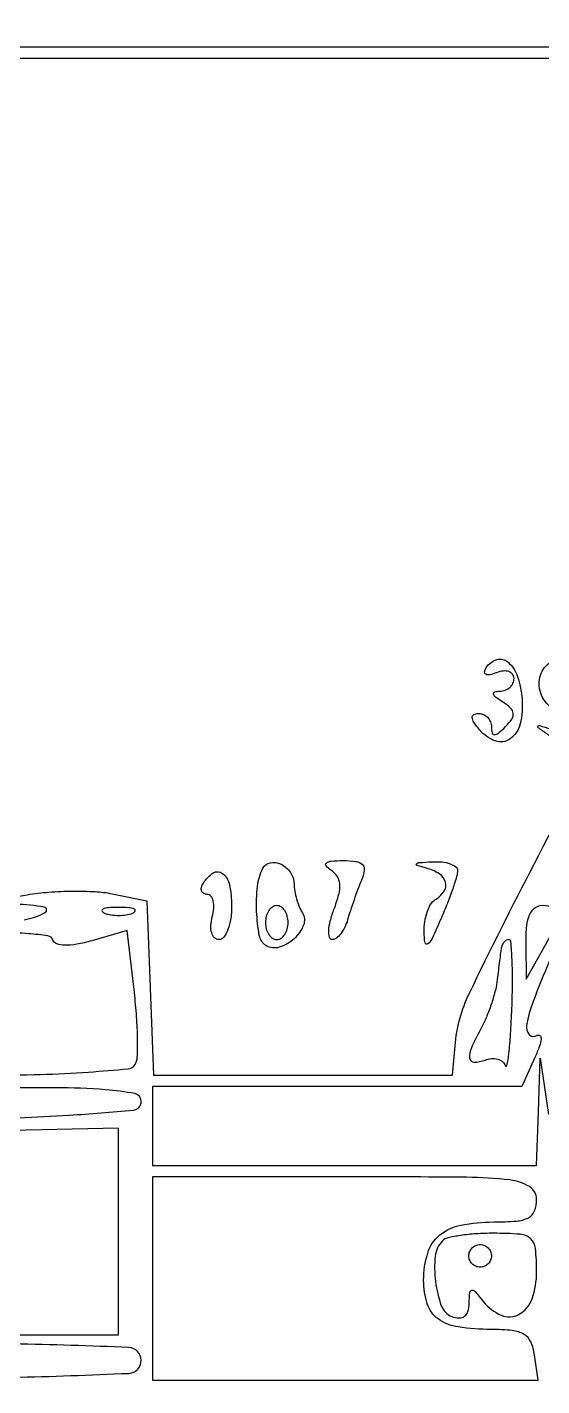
# Model space of a CAD drawing. Extents: x 0 to 960, y 2 to 508.
# Drawn here: x 328.9 to 374.5, y 290.5 to 410.8 of the extents above; entities that cross this region are included whole.
import ezdxf

# ---------------------------------------------------------------- set-up
doc = ezdxf.new("R2010")
doc.units = 0
doc.header["$MEASUREMENT"] = 0
doc.layers.get('0').update_dxf_attribs({"linetype": 'CONTINUOUS'})

msp = doc.modelspace()

# ---------------------------------------------------------------- linework, layer by layer
for points in [[(950.435205, 17.497208, 0.000014), (841.980241, 17.749425, 0.000448), (702.642048, 17.944951, 0.000127), (485.936462, 18), (20.872924, 18)], [(528.327407, 270.897244, 0.00005), (624.844188, 271.243001, 0.000026), (722.113458, 271.606143, 0.197976)], [(465.658482, 404.25, -0.016422), (465.053505, 402.916913, -0.058659), (464.544287, 402.13294, -0.319983), (464.239157, 402.052361, -0.304205), (464.051528, 402.315741, -0.046599), (464.105656, 403.150413, -0.024665), (464.319222, 404.166297, -0.024324), (464.642462, 405.192435, -0.034412), (465.035184, 406.065741, 0.561836), (464.229032, 407.434168, 0.00145), (437.445228, 407.748976, 0.002095), (390.897861, 407.965973, 0.000118), (246.535184, 408)], [(615.383203, 80.000173, -0.000023), (732.426715, 80.015952, -0.001336)], [(326.032001, 333.491817, -0.001054), (328.91738, 333.964634, -0.021058), (330.834359, 334.192292, -0.016135), (332.942674, 334.284755, -0.016403), (334.924425, 334.242652, -0.036716), (336.41738, 334.051345), (339.5, 333.423755), (339.792064, 325.711878), (340.084129, 318), (353.323956, 318), (366.563784, 318), (366.778814, 320.598154, -0.092184), (368.049353, 325.25365, -0.007339), (373.800143, 336.717882, -0.003372), (380.138065, 348.704835, -0.377571)], [(328.629888, 331.748153, 0.078308), (330.494934, 332.382861, 0.717987), (330.416798, 332.870394, 0.032479), (327.916667, 333.125167, -0.002412)], [(325.190983, 317.991221, 0.00686), (330.096787, 318.061929, 0.010659), (334.323127, 318.271091, 0.005171), (337.854442, 318.558141, 0.235666), (338.457753, 318.931642, 0.129207), (338.652023, 319.567349, 0.012489), (338.675807, 321.194262, 0.01521), (338.595372, 323.165773, 0.01145), (338.391515, 325.325914), (337.74949, 330.788543), (334.625321, 329.892543, -0.02374), (333.299349, 329.579518, -0.050611), (332.250962, 329.492068, -0.074954), (331.52243, 329.615283, -0.237277), (331.181922, 329.954235, 0.282007), (330.747697, 330.319463, 0.017971), (329.02492, 330.516069, 0.0217), (326.806805, 330.592175, 0.01315)], [(375.117336, 328.051118, 0.010587), (373.686855, 324.521856, 0.049036), (373.109085, 322.400571, 0.228854), (373.340941, 321.600412, 0.362869), (374.007588, 321.50469, -0.307916), (374.278642, 321.492801, -0.258558), (374.399225, 321.225317, -0.066887), (374.251114, 320.55059, -0.019469), (373.847073, 319.563707), (372.67897, 317), (356.339485, 317), (340, 317), (340, 313.5), (340, 310), (357, 310), (374, 310), (374.157104, 314.75), (374.314207, 319.5), (375.04354, 314.5)], [(323.649931, 314.066344, 0.00882), (332.606408, 314.459585, 0.007676), (338.30444, 314.898445, 0.387454), (339, 315.661299, 0.360178), (338.421846, 316.359774, 0.027942), (335.834147, 316.703539, 0.017953), (331.428632, 316.881183, 0.003262), (323.25, 316.863818, 0.001607)], [(312.184434, 96.120158, 0.00056), (356.192474, 96.028511, -0.000533), (388.125038, 95.963689, -0.000882), (415.086453, 95.832629, -0.000044), (439.392287, 95.669433, -0.197145), (439.85914, 95.474193, -0.66643), (439.749622, 95.207972, -0.000018), (386.870077, 94.953943, -0.000619), (332.900238, 94.763453, -0.000573), (277.5, 94.7, -0.0122)], [(263.116631, 295), (337, 295), (337, 304.157243), (337, 313.314486), (304.25, 312.61067, 0.002055)], [(327.615574, 291.255614, 0.005776), (337.906666, 291.605651, 0.400916), (339.000107, 292.75, 0.401798), (337.90644, 293.891389, 0.00587), (327.693047, 294.207032, 0.005235)]]:
    msp.add_lwpolyline(points, format="xyb")
for points in [[(5.998407, 426.25), (5.996813, 402.5), (14.248407, 402.5), (22.5, 402.5), (22.753164, 248.25), (23.006328, 94), (14.503164, 94), (6, 94), (6, 75.513061), (6, 57.026122), (16.25, 57.412259, -0.009139), (24.444737, 57.571062, -0.000017), (159.275, 57.714579, -0.000125), (310.797984, 57.832731, -0.000078), (488.75, 57.899198), (951, 58), (951, 254), (951, 450), (478.5, 450), (6, 450)], [(372.710348, 351.272399, -0.078216), (372.54651, 349.097689, -0.180527), (371.650339, 347.754931, -0.250347), (370.335219, 347.577025, -0.131226), (368.950668, 348.559441, -0.02404), (368.439781, 349.238993, -0.137321), (368.297598, 349.662863, -0.309442), (368.447812, 349.908152, -0.105671), (368.877555, 350, -0.106077), (369.305817, 349.908109, -0.099338), (369.670282, 349.6475, -0.096141), (369.914598, 349.25809, -0.092419), (370, 348.8, 0.06052), (370.063142, 348.280249, 0.35445), (370.26735, 348.125735, 0.170327), (370.613959, 348.260546, 0.019263), (371.241641, 348.841641, 0.044506), (371.805025, 349.515362, 0.182338), (371.932945, 350.023161, 0.181316), (371.693851, 350.49075, 0.043931), (370.991641, 351.026328, -0.020824), (370.371577, 351.455486, -0.170819), (370.18447, 351.737759, -0.408796), (370.291375, 351.920578, -0.063403), (370.75, 351.984687, 0.087074), (371.227304, 352.074484, 0.093257), (371.632812, 352.32068, 0.098832), (371.904158, 352.683494, 0.111743), (372, 353.106989, 0.164546), (371.874153, 353.479041, 0.151163), (371.544118, 353.713861, 0.10915), (371.041968, 353.764706, 0.062551), (370.448062, 353.618443, -0.034302), (369.844153, 353.433067, -0.17307), (369.499031, 353.472405, -0.338366), (369.392352, 353.686638, -0.09101), (369.539703, 354.064241, -0.185161), (370.46713, 354.770808, -0.25716), (371.466249, 354.548916, -0.133886), (372.307742, 353.271935, -0.058955)], [(378.800558, 351.905854, -0.087293), (378.679105, 349.8156, -0.141872), (377.810917, 348.278125, -0.188606), (376.455852, 347.701931, -0.162607), (374.966462, 348.151535, -0.004451), (374.143627, 348.744528, -0.386812), (374.1158, 348.882325, -0.344357), (374.255907, 348.936443, -0.00414), (375.25, 348.625717, 0.051169), (376.536132, 348.352956, 0.431884), (376.938396, 348.697764, 0.220941), (376.644019, 349.417773, 0.029112), (375.33752, 350.49515, -0.151705), (374.361106, 351.811211, -0.164602), (374.343735, 353.401979, -0.183215), (375.276313, 354.560489, -0.181463), (376.746976, 354.815356, -0.114845), (377.466183, 354.497527, -0.078002), (378.092055, 353.852476, -0.068496), (378.55618, 352.956259, -0.056299)], [(352.526431, 334.913912, 0.040052), (352.588279, 334.289655, 0.025805), (352.754412, 333.581433, 0.025914), (352.990368, 332.90106, 0.043603), (353.26542, 332.363307, -0.240146), (353.363232, 331.261926, -0.113675), (352.525247, 330.060827, -0.109149), (351.217749, 329.315997, -0.216791), (350.059108, 329.463469, -0.212331), (349.454622, 330.34937, -0.034536), (349.217804, 332.468615, -0.03787), (349.293093, 334.717698, -0.091812), (349.770038, 336.302786, -0.231168), (350.438034, 336.801235, -0.164829), (351.377477, 336.668827, -0.129705), (352.206958, 335.934371, -0.143325)], [(358.493535, 335.25, 0.008443), (358.181108, 334.453134, 0.005111), (357.836914, 333.5, 0.005119), (357.514475, 332.546482, 0.008968), (357.269915, 331.75, -0.042564), (357.013985, 331.080351, -0.052838), (356.662327, 330.514063, -0.062217), (356.273478, 330.125341, -0.166761), (355.908119, 330, -0.34385), (355.654776, 330.197585, -0.07621), (355.599584, 330.78344, -0.049565), (355.736038, 331.644062, -0.026764), (356.063505, 332.667031, 0.026987), (356.487567, 333.993788, 0.083716), (356.570209, 334.926644, 0.125975), (356.335774, 335.612614, 0.106774), (355.788754, 336.151719, -0.07197), (355.365329, 336.514975, -0.430643), (355.390025, 336.773501, -0.147271), (355.822807, 336.941281, -0.017727), (356.856989, 336.984687, -0.031645), (358.029006, 336.918077, -0.175381), (358.583478, 336.638325, -0.233444), (358.741053, 336.124603, -0.057434)], [(367, 336.11481, -0.073521), (366.922403, 335.589948, -0.009381), (366.570873, 334.501231, -0.010818), (366.098511, 333.218016, -0.008813), (365.539142, 331.86481, -0.006371), (364.742363, 330.091777, -0.118474), (364.363468, 329.614447, -0.573923), (364.121991, 329.710348, -0.033223), (364.039142, 330.690983, -0.04228), (364.098143, 331.574961, -0.044637), (364.305248, 332.419912, -0.049041), (364.61881, 333.107991, -0.12353), (365, 333.5, 0.104662), (365.789831, 334.253919, 0.218599), (365.930297, 335.073866, 0.187174), (365.392309, 335.810445, 0.078734), (364.25, 336.310674, -0.01159), (363.4117, 336.550633, -0.541772), (363.37122, 336.693656, -0.197309), (363.607705, 336.812001, -0.005718), (364.75, 336.883999, -0.037465), (365.611761, 336.863843, -0.057846), (366.339063, 336.7059, -0.077887), (366.834229, 336.44504, -0.236906)], [(347, 333, -0.035411), (346.918524, 331.850991, -0.053737), (346.67199, 330.88125, -0.070215), (346.311496, 330.215881, -0.237858), (345.883369, 330, -0.197013), (345.496045, 330.158779, -0.126717), (345.242791, 330.580679, -0.086529), (345.167727, 331.225436, -0.049804), (345.289749, 332, 0.043798), (345.41988, 332.766183, 0.074735), (345.375541, 333.4125, 0.112121), (345.173134, 333.841329, 0.230584), (344.847363, 334, -0.123706), (344.529632, 334.079832, -0.188214), (344.347099, 334.29375, -0.14977), (344.335118, 334.617458, -0.073441), (344.5, 335, -0.113726), (345.380094, 335.889553, -0.320053), (346.20684, 335.843838, -0.176115), (346.816128, 334.844241, -0.049727)], [(335.75, 332.337719, 0.057986), (336.320008, 332.181385, 0.037979), (337, 332.12966, 0.037979), (337.679992, 332.181385, 0.057986), (338.25, 332.337719, 0.174857), (338.459382, 332.525001, 0.447206), (338.398438, 332.693942, 0.078554), (337.89144, 332.810911, 0.017491), (337, 332.842105, 0.017491), (336.10856, 332.810911, 0.078554), (335.601562, 332.693942, 0.447206), (335.540618, 332.525001, 0.174857)], [(350, 331.5, 0.064853), (350.074694, 330.926543, 0.082425), (350.29375, 330.440625, 0.098894), (350.618646, 330.115568, 0.148195), (351, 330, 0.148195), (351.381354, 330.115568, 0.098894), (351.70625, 330.440625, 0.082425), (351.925306, 330.926543, 0.064853), (352, 331.5, 0.064853), (351.925306, 332.073457, 0.082425), (351.70625, 332.559375, 0.098894), (351.381354, 332.884432, 0.148195), (351, 333, 0.148195), (350.618646, 332.884432, 0.098894), (350.29375, 332.559375, 0.082425), (350.074694, 332.073457, 0.064853)], [(373.035435, 329.75), (373.070871, 326.5), (374.5, 329, 0.015148), (375.625878, 331.115792, 0.115187), (375.880819, 332.207745, 0.295773), (375.506471, 332.785215, 0.105514), (374.5, 333, 0.157222), (373.839334, 332.786992, 0.131661), (373.371226, 332.214239, 0.080173), (373.103515, 331.221402, 0.028577)], [(370.872377, 329.25, 0.00872), (370.809073, 328.834268, 0.001934), (370.715896, 328.120482, 0.002009), (370.614726, 327.294795, 0.001935), (370.518891, 326.458022, -0.033867), (370.350619, 325.521985, -0.01784), (370.022587, 324.38658, -0.017669), (369.602181, 323.242922, -0.025955), (369.146514, 322.273764, 0.015809), (368.22337, 320.409488, 0.132317), (368.070238, 319.490197, 0.393288), (368.462881, 319.143498, 0.085288), (369.435392, 319.336834, -0.070631), (370.010211, 319.468626, -0.089433), (370.551908, 319.417536, -0.105335), (370.976054, 319.195467, -0.140113), (371.220639, 318.838084, 0.767723), (371.371703, 318.847227, 0.021127), (371.538555, 319.890392, 0.013231), (371.694551, 321.621026, 0.005991), (371.811621, 323.894261, 0.008074), (371.866236, 326.235426, 0.013466), (371.827295, 328.206439, 0.007085), (371.729496, 329.811573, 0.392406), (371.526375, 330, 0.132059), (371.315676, 329.943363, 0.082303), (371.117133, 329.779688, 0.072418), (370.960518, 329.536707, 0.064943)], [(340, 300), (340, 291), (357.069551, 291), (374.139102, 291), (373.819551, 293.242398, 0.071109), (373.487545, 294.381823, 0.154432), (372.884874, 295.052623, 0.107683), (371.843433, 295.395279, 0.025274), (370, 295.492684, -0.035578), (367.047512, 295.709726, -0.121742), (365.278004, 296.430476, -0.160422), (364.323462, 297.757489, -0.076508), (364, 299.859017, -0.074369), (364.357122, 302.246749, -0.146428), (365.411633, 303.829487, -0.125739), (367.29311, 304.720137, -0.048027), (370.2, 305, 0.019179), (372.219919, 305.077509, 0.102297), (373.275, 305.381579, 0.18179), (373.81168, 305.985315, 0.092012), (374, 307, 0.263491), (373.360902, 308.128553, 0.106183), (371.625, 308.720588, 0.027391), (367.804175, 308.959091, 0.001893), (357, 309), (340, 309)], [(365.666667, 303.333333, 0.172709), (365.022203, 301.976243, 0.056346), (365.047544, 299.726129, 0.05665), (365.563488, 297.590194, 0.216855), (366.5, 296.638374, 0.081413), (367.142457, 296.505504, 0.172308), (367.621841, 296.653685, 0.160603), (367.922086, 297.082125, 0.068674), (368.031803, 297.781385, -0.015521), (368.080453, 298.762558, -0.349653), (368.261879, 298.956016, -0.256295), (368.549525, 298.848718, -0.010396), (369.281803, 297.963601, 0.123566), (370.863862, 296.74959, 0.232527), (372.435209, 296.825544, 0.184652), (373.599676, 298.207009, 0.083991), (374, 300.573324, 0.023677), (373.900387, 302.675734, 0.188864), (373.470331, 303.526521, 0.1664), (372.546345, 303.916812, 0.017474), (370.166667, 304, 0.016072), (368.650003, 303.951236, 0.020702), (367.263542, 303.804167, 0.018996), (366.138112, 303.593478, 0.14152)], [(370, 302, -0.099038), (369.923658, 301.618362, -0.097945), (369.70625, 301.29375, -0.097945), (369.381638, 301.076342, -0.099038), (369, 301, -0.099038), (368.618362, 301.076342, -0.097945), (368.29375, 301.29375, -0.097945), (368.076342, 301.618362, -0.099038), (368, 302, -0.099038), (368.076342, 302.381638, -0.097945), (368.29375, 302.70625, -0.097945), (368.618362, 302.923658, -0.099038), (369, 303, -0.099038), (369.381638, 302.923658, -0.097945), (369.70625, 302.70625, -0.097945), (369.923658, 302.381638, -0.099038)]]:
    msp.add_lwpolyline(points, format="xyb", close=True)
msp.add_lwpolyline([(929, 234.5), (929, 60), (477.5, 60), (26, 60), (26, 234.5), (26, 409), (477.5, 409), (929, 409)], close=True)

doc.saveas('drawing.dxf')
